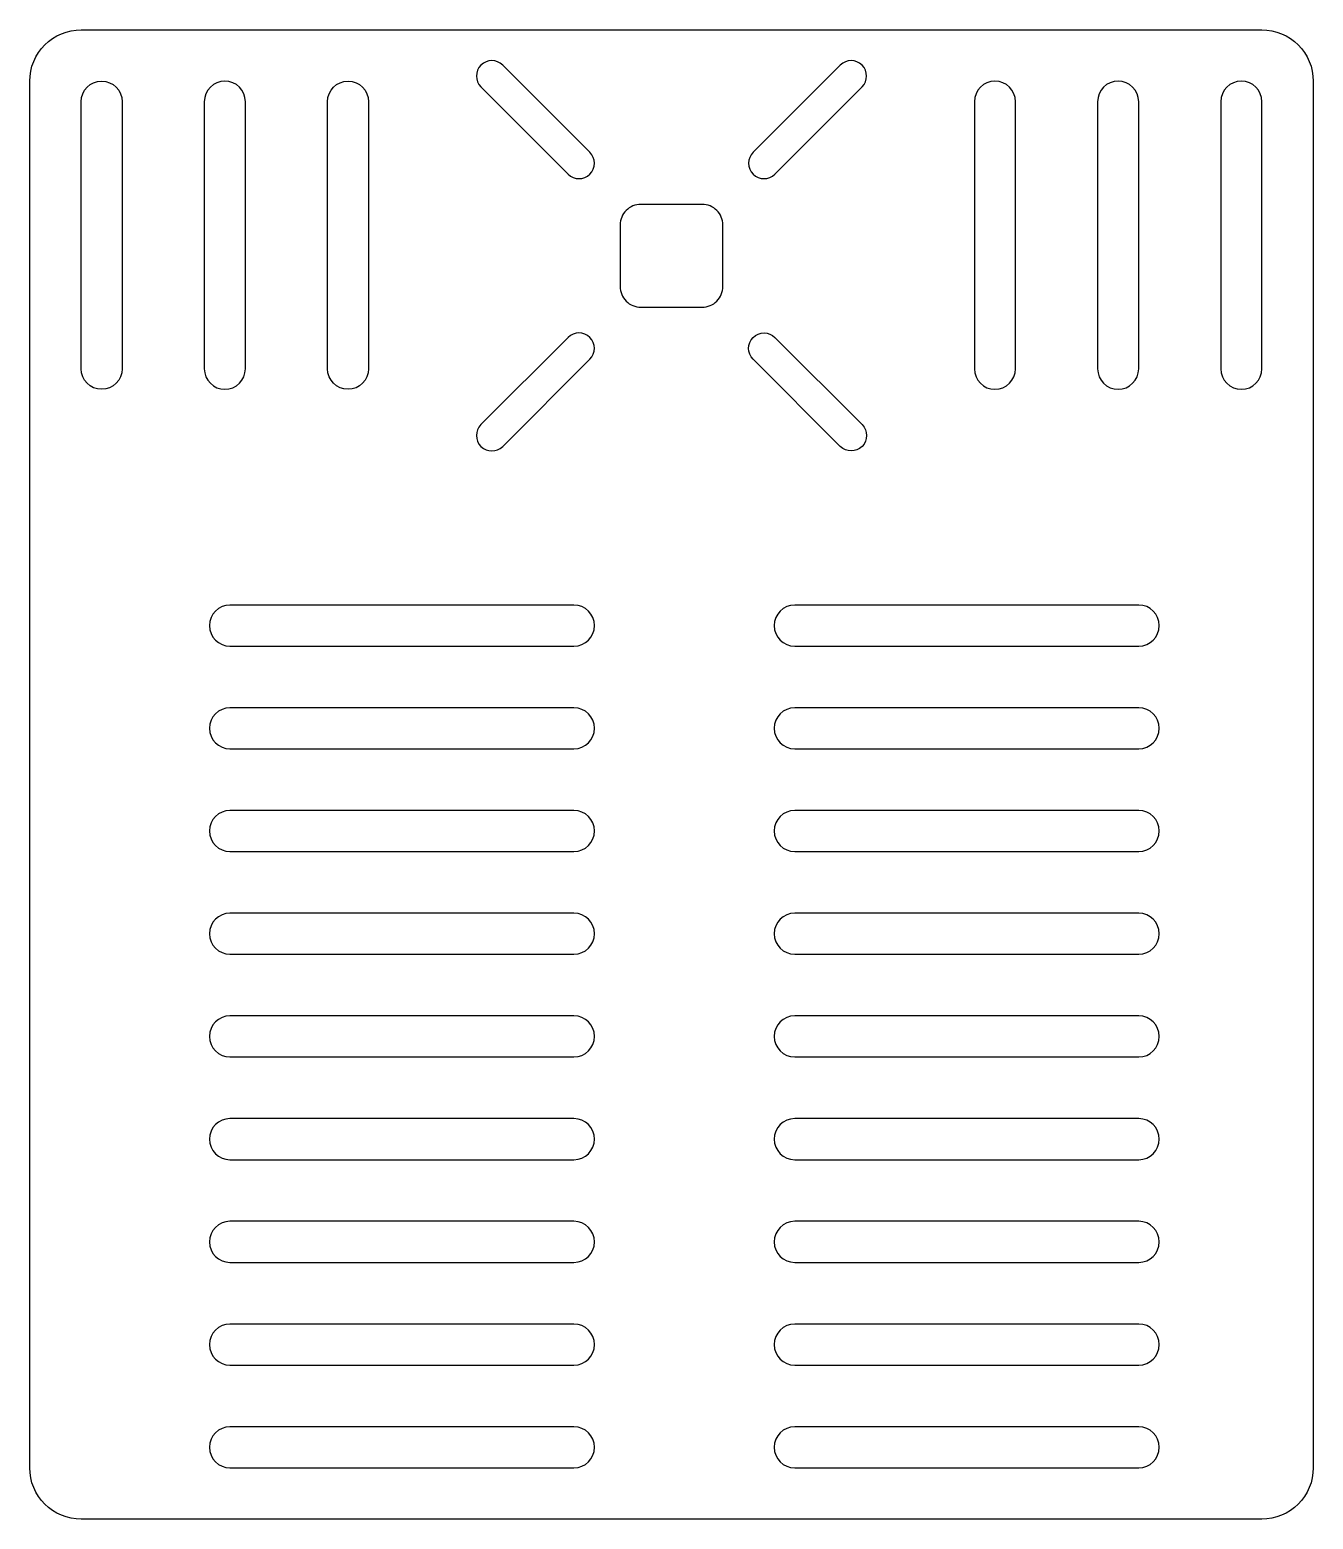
# Model space of a CAD drawing. Header units: millimetres. Extents: x -125 to 0, y 0 to 145.
import ezdxf

# ---------------------------------------------------------------- set-up
doc = ezdxf.new("R2010")
doc.units = ezdxf.units.MM
doc.layers.get('0').update_dxf_attribs({"linetype": 'CONTINUOUS'})

msp = doc.modelspace()

# ---------------------------------------------------------------- linework, layer by layer
for p, q in [((-78.94, 141.56), (-70.45, 133.08)), ((-54.55, 133.08), (-46.06, 141.56)), ((-72.58, 130.95), (-81.06, 139.44)), ((-43.94, 139.44), (-52.42, 130.95)), ((-81.06, 106.56), (-72.58, 115.05)), ((-70.45, 112.92), (-78.94, 104.44))]:
    msp.add_line(p, q)
for points in [[(-125, 140, -0.414214), (-120, 145), (-5, 145, -0.414214), (0, 140), (0, 5, -0.414214), (-5, 0), (-120, 0, -0.414214), (-125, 5)], [(-120, 138, -1), (-116, 138), (-116, 112, -1), (-120, 112)], [(-104, 112), (-104, 138, 1), (-108, 138), (-108, 112, 1)], [(-92, 112, -1), (-96, 112), (-96, 138, -1), (-92, 138)], [(-29, 112), (-29, 138, 1), (-33, 138), (-33, 112, 1)], [(-17, 112), (-17, 138, 1), (-21, 138), (-21, 112, 1)], [(-5, 112), (-5, 138, 1), (-9, 138), (-9, 112, 1)], [(-67.5, 126), (-67.5, 120, 0.414214), (-65.5, 118), (-59.5, 118, 0.414214), (-57.5, 120), (-57.5, 126, 0.414214), (-59.5, 128), (-65.5, 128, 0.414214)], [(-54.55, 112.92, -1), (-52.42, 115.05), (-43.94, 106.56, -1), (-46.06, 104.44)], [(-72, 89), (-105.5, 89, 1), (-105.5, 85), (-72, 85, 1)], [(-17, 89), (-50.5, 89, 1), (-50.5, 85), (-17, 85, 1)], [(-72, 79), (-105.5, 79, 1), (-105.5, 75), (-72, 75, 1)], [(-17, 79), (-50.5, 79, 1), (-50.5, 75), (-17, 75, 1)], [(-72, 69), (-105.5, 69, 1), (-105.5, 65), (-72, 65, 1)], [(-17, 69), (-50.5, 69, 1), (-50.5, 65), (-17, 65, 1)], [(-72, 59), (-105.5, 59, 1), (-105.5, 55), (-72, 55, 1)], [(-17, 59), (-50.5, 59, 1), (-50.5, 55), (-17, 55, 1)], [(-72, 49), (-105.5, 49, 1), (-105.5, 45), (-72, 45, 1)], [(-17, 49), (-50.5, 49, 1), (-50.5, 45), (-17, 45, 1)], [(-72, 39), (-105.5, 39, 1), (-105.5, 35), (-72, 35, 1)], [(-17, 39), (-50.5, 39, 1), (-50.5, 35), (-17, 35, 1)], [(-72, 29), (-105.5, 29, 1), (-105.5, 25), (-72, 25, 1)], [(-17, 29), (-50.5, 29, 1), (-50.5, 25), (-17, 25, 1)], [(-72, 19), (-105.5, 19, 1), (-105.5, 15), (-72, 15, 1)], [(-17, 19), (-50.5, 19, 1), (-50.5, 15), (-17, 15, 1)], [(-72, 9), (-105.5, 9, 1), (-105.5, 5), (-72, 5, 1)], [(-17, 9), (-50.5, 9, 1), (-50.5, 5), (-17, 5, 1)]]:
    msp.add_lwpolyline(points, format="xyb", close=True)
for centre, start, end in [((-80, 140.5), 45, 225), ((-45, 140.5), -45, 135), ((-71.51, 132.01), -135, 45), ((-53.49, 132.01), 135, 315), ((-71.51, 113.99), -45, 135), ((-80, 105.5), 135, 315)]:
    msp.add_arc(centre, 1.5, start, end)

doc.saveas('drawing.dxf')
